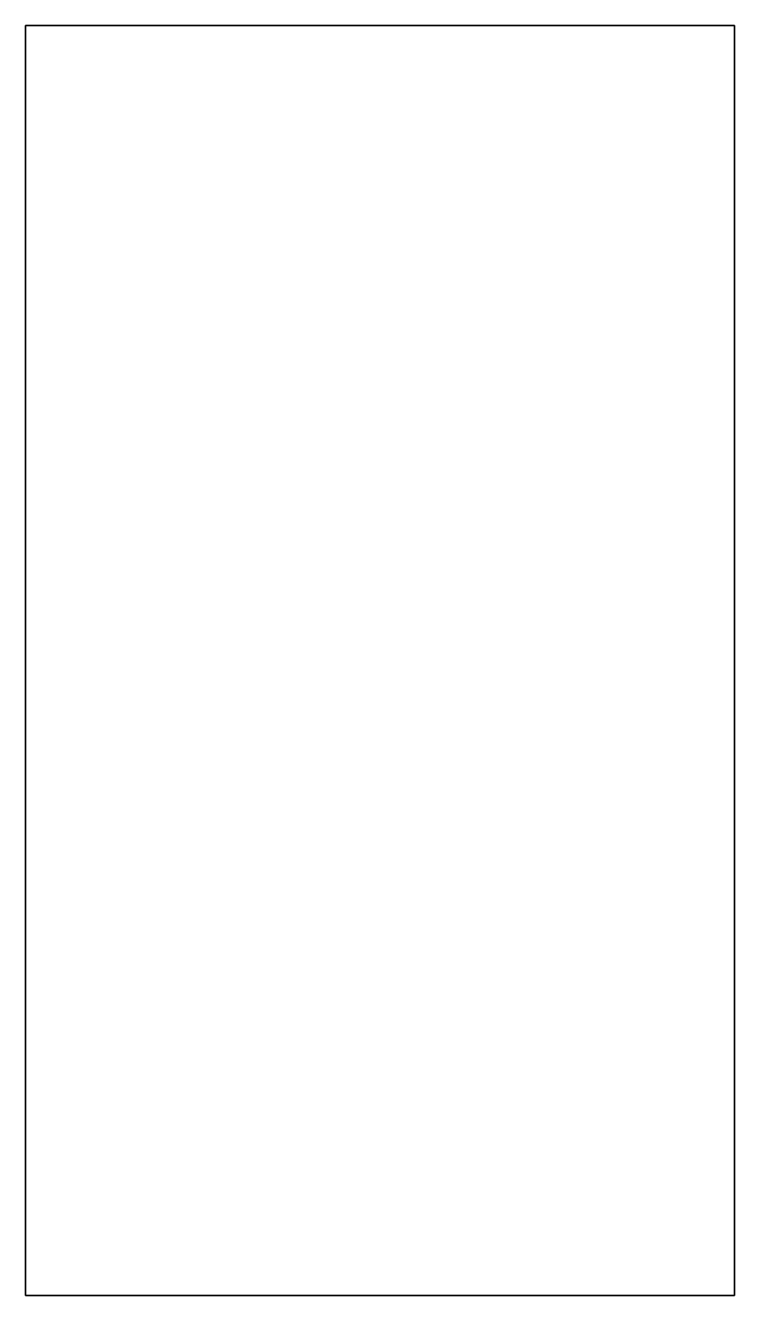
# Model space of a CAD drawing. Extents: x -0.18 to 0.18, y -0.645 to 0.
import ezdxf

# ---------------------------------------------------------------- set-up
doc = ezdxf.new("R2010")
doc.units = 0
doc.layers.add('SHIELD1', color=4, linetype='CONTINUOUS')

msp = doc.modelspace()

# ---------------------------------------------------------------- linework, layer by layer
at = {"layer": 'SHIELD1'}
for points in [[(0.18, 0), (-0.18, 0), (-0.18, -0.645, 0.48), (0.18, -0.645, 0.48)], [(-0.18, 0), (0.18, 0), (0.18, -0.645, 0.48), (-0.18, -0.645, 0.48)]]:
    msp.add_3dface(points, dxfattribs=at)

doc.saveas('drawing.dxf')
